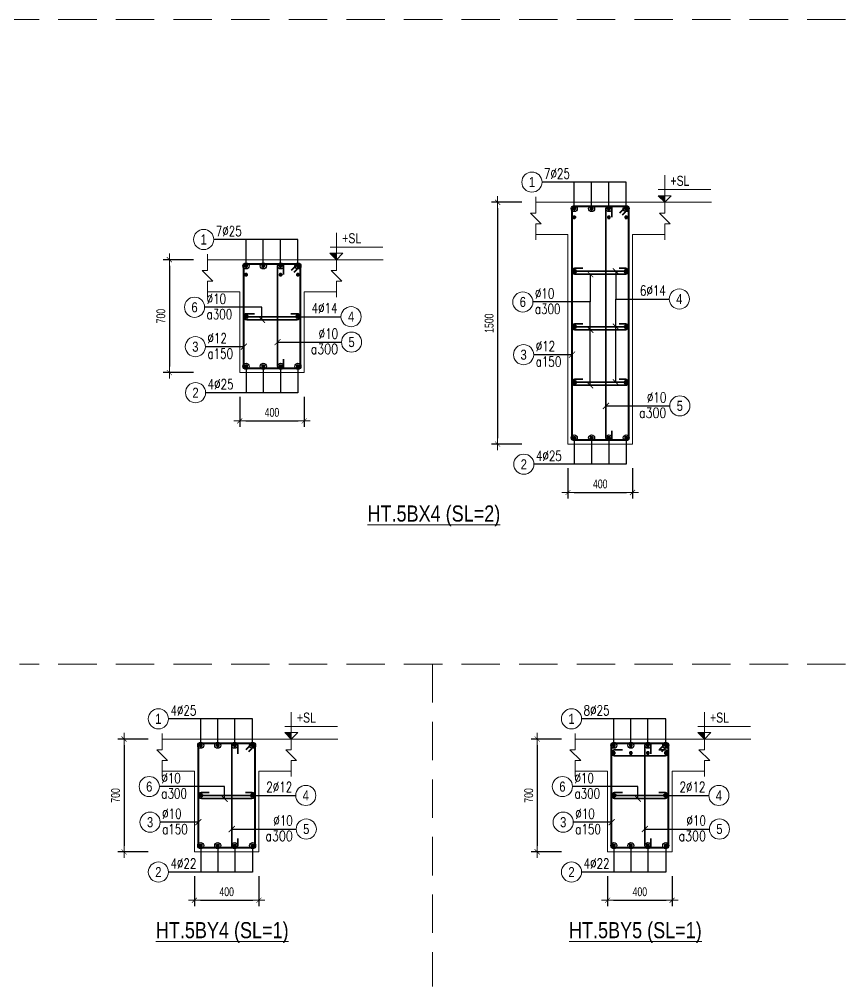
# Model space of a CAD drawing. Header units: millimetres. Extents: x 225489 to 327520, y -235866 to -221866.
# Drawn here: x 238297 to 243420, y -235866 to -229866 of the extents above; entities that cross this region are included whole.
import ezdxf
from ezdxf.enums import TextEntityAlignment as Align

# ---------------------------------------------------------------- set-up
doc = ezdxf.new("R2010")
doc.units = ezdxf.units.MM
doc.header["$PDMODE"] = 3
doc.linetypes.add('HIDDEN2', pattern=[4.762499999999999, 3.175, -1.5875])
doc.layers.get('0').update_dxf_attribs({"lineweight": 20})
doc.layers.get('Defpoints').update_dxf_attribs({"color": 151, "lineweight": 9})
for name, color, linetype, lineweight in [('NDC_S_ANNO', 7, 'Continuous', 20), ('NDC_S_CONTINUOUS', 3, 'Continuous', 20), ('NDC_S_DIM', 1, 'Continuous', 15), ('NDC_S_HIDDEN', 8, 'HIDDEN2', 13), ('NDC_S_REBAR', 4, 'Continuous', 35), ('NDC_S_STIRRUP', 4, 'Continuous', 40), ('NDC_S_TEXT SYMBOL', 7, 'Continuous', 20), ('NDC_S_THIN LINE', 8, 'Continuous', 9), ('NDC_S_VN TEXT', 7, 'Continuous', 20)]:
    doc.layers.add(name, color=color, linetype=linetype, lineweight=lineweight)
doc.styles.add('ARIAL', font='arial.ttf', dxfattribs={"width": 0.8})
doc.styles.add('NDC_ANNO', font='', dxfattribs={"width": 0.8})
doc.styles.add('NDC_DIM', font='', dxfattribs={"width": 0.75})
doc.styles.add('NDC_EN TXT', font='romans.shx', dxfattribs={"width": 0.8})
doc.styles.get('NDC_ANNO').set_extended_font_data('Dotum')
doc.styles.get('NDC_DIM').set_extended_font_data('Dotum')
doc.dimstyles.new('NDC_dim_25', dxfattribs={"dimscale": 25, "dimtxt": 2.2, "dimasz": 1.5, "dimexe": 1.5, "dimexo": 2.5, "dimgap": 1, "dimtad": 1, "dimdec": 0, "dimzin": 0, "dimdsep": 46, "dimtxsty": 'NDC_DIM', "dimblk": 'DIMMARK', "dimcen": 0.09, "dimdle": 1.2, "dimclrd": 1, "dimclre": 1, "dimclrt": 3, "dimadec": 0, "dimazin": 0, "dimtfac": 1, "dimtdec": 0, "dimtix": 1, "dimtofl": 0, "dimtmove": 0, "dimatfit": 3, "dimfxl": 6, "dimfxlon": 1, "dimtolj": 1, "dimtzin": 0, "dimarcsym": 0})

# ---------------------------------------------------------------- blocks, each defined once
blk = doc.blocks.new('kata_block_TD')
at = {"color": 6, "linetype": 'ByBlock', "lineweight": -2, "style": 'ARIAL', "width": 0.8}
blk.add_attdef('SECTDET2', text='', height=5, dxfattribs=at).set_placement((0, 7.970649532882817), align=Align.CENTER)
at = {"color": 0, "linetype": 'ByBlock', "lineweight": -2, "style": 'ARIAL', "width": 0.8}
blk.add_attdef('SECTDET1', text='', height=5, dxfattribs=at).set_placement((0, 1.470649532882817), align=Align.CENTER)
at = {"color": 3, "lineweight": 25, "style": 'ARIAL', "width": 0.8}
blk.add_attdef('SSCALE', text='', height=2.5, dxfattribs=at).set_placement((0, -3.998868953555331), align=Align.CENTER)
blk = doc.blocks.new('kata_block_CT')
at = {"layer": 'NDC_S_ANNO'}
blk.add_hatch(color=3, dxfattribs=at).paths.add_polyline_path([(0, 1.596954857557648), (-1.612010908633238, 1.596954857557648), (0, 0)])
at = {"layer": 'NDC_S_ANNO', "ltscale": 50}
h = blk.add_hatch(dxfattribs=at)
h.set_pattern_fill('ANSI31', color=256, scale=1.406250541793835, style=0)
h.set_pattern_definition([(45.00000000000001, (0, 5.456968210637569e-12), (-3.157122508925224, 3.157122508925225), [])])
h.paths.add_polyline_path([(0, 1.596954857557648), (0, 0), (1.612010908924276, 1.596954857557648)])
for p, q in [((-1.592704896858777, 3.140833880479477), (11.46947077315417, 3.140833880479477)), ((11.56125648126181, 5.456968210637569e-12), (-1.63869572513795, 5.456968210637569e-12))]:
    blk.add_line(p, q, dxfattribs=at)
for points in [[(0, 6.69495074864426), (0, 0)], [(0, 0), (-1.612010908924276, 1.596954857557648), (0, 1.596954857557648)], [(0, 0), (1.612010908924276, 1.596954857557648), (0, 1.596954857557648)]]:
    blk.add_lwpolyline(points, dxfattribs=at)
at = {"layer": 'NDC_S_ANNO', "color": 8, "ltscale": 50}
blk.add_lwpolyline([(0, 0), (-1.612010908633238, 1.596954857557648), (0, 1.596954857557648)], dxfattribs=at)
at = {"layer": 'NDC_S_TEXT SYMBOL', "color": 3, "style": 'NDC_ANNO', "width": 0.8}
blk.add_attdef('CT', (1.409564409346785, 4.068271311703938), '', height=2.5, dxfattribs=at)
blk = doc.blocks.new('DIMMARK')
at = {"layer": 'NDC_S_DIM', "color": 1}
blk.add_line((-1.5, 0), (1, 0), dxfattribs=at)
at = {"layer": 'NDC_S_DIM', "color": 2, "const_width": 0.1}
blk.add_lwpolyline([(-0.4242640687119285, -0.4242640687119285), (0.4242640687119285, 0.4242640687119285)], dxfattribs=at)
blk = doc.blocks.new('*D68')
at = {"layer": 'Defpoints', "color": 0, "transparency": 16777216}
for p in [(241698.404641093, -232500.5358199736), (242098.404641093, -232500.5358199736), (242098.404641093, -232800.5358199736)]:
    blk.add_point(p, dxfattribs=at)
at = {"layer": 'NDC_S_DIM', "color": 1, "lineweight": -2, "transparency": 16777216}
for p, q in [((241698.404641093, -232650.5358199736), (241698.404641093, -232838.0358199736)), ((242098.404641093, -232650.5358199736), (242098.404641093, -232838.0358199736)), ((241735.904641093, -232800.5358199736), (242060.904641093, -232800.5358199736))]:
    blk.add_line(p, q, dxfattribs=at)
at = {"layer": 'NDC_S_DIM', "color": 1, "lineweight": -2, "transparency": 16777216, "xscale": 37.5, "yscale": 37.5, "zscale": 37.5, "rotation": 180}
blk.add_blockref('DIMMARK', (241698.404641093, -232800.5358199736), dxfattribs=at)
at = {"layer": 'NDC_S_DIM', "color": 1, "lineweight": -2, "transparency": 16777216, "xscale": 37.5, "yscale": 37.5, "zscale": 37.5}
blk.add_blockref('DIMMARK', (242098.404641093, -232800.5358199736), dxfattribs=at)
at = {"layer": 'NDC_S_DIM', "color": 3, "transparency": 16777216, "insert": (241898.404641093, -232748.0358199736), "char_height": 55.00000000000001, "attachment_point": 5, "style": 'NDC_DIM'}
blk.add_mtext('\\A1;400', dxfattribs=at)
blk = doc.blocks.new('*D69')
at = {"layer": 'Defpoints', "color": 0, "transparency": 16777216}
for p in [(241768.0777656373, -231000.5358199736), (241262.0777656373, -232500.5358199736), (241768.0777656373, -232500.5358199736)]:
    blk.add_point(p, dxfattribs=at)
at = {"layer": 'NDC_S_DIM', "color": 1, "lineweight": -2, "transparency": 16777216}
for p, q in [((241412.0777656373, -231000.5358199736), (241224.5777656373, -231000.5358199736)), ((241262.0777656373, -231038.0358199736), (241262.0777656373, -232463.0358199736)), ((241412.0777656373, -232500.5358199736), (241224.5777656373, -232500.5358199736))]:
    blk.add_line(p, q, dxfattribs=at)
at = {"layer": 'NDC_S_DIM', "color": 1, "lineweight": -2, "transparency": 16777216, "xscale": 37.5, "yscale": 37.5, "zscale": 37.5}
for p, rotation in [((241262.0777656373, -231000.5358199736), 90), ((241262.0777656373, -232500.5358199736), 270)]:
    blk.add_blockref('DIMMARK', p, dxfattribs=dict(at, rotation=rotation))
at = {"layer": 'NDC_S_DIM', "color": 3, "transparency": 16777216, "insert": (241209.5777656374, -231750.5358199735), "char_height": 55.00000000000001, "attachment_point": 5, "rotation": 90, "style": 'NDC_DIM'}
blk.add_mtext('\\A1;1500', dxfattribs=at)
blk = doc.blocks.new('kata_block_THEP')
at = {"layer": 'NDC_S_REBAR', "color": 0}
for p, q in [((-0.5, 0), (0.5, 0)), ((-0.3535533905960619, 0.353553390592424), (0.3535533905960619, -0.353553390592424)), ((0.3535533905960619, 0.353553390592424), (-0.3535533905960619, -0.353553390592424)), ((0, 0.5), (0, -0.5))]:
    blk.add_line(p, q, dxfattribs=at)
at = {"layer": 'NDC_S_REBAR', "color": 0, "const_width": 0.08333333333333334}
blk.add_lwpolyline([(-0.5, -1.818989403545856e-12, 1), (0.5000000000145519, -1.818989403545856e-12, 1), (-0.5, -1.818989403545856e-12, 1)], format="xyb", dxfattribs=at)
blk = doc.blocks.new('*U11')
blk.add_circle((-2.5, 0), 2.5)
at = {"layer": 'NDC_S_VN TEXT', "color": 3, "style": 'NDC_EN TXT', "width": 0.75}
blk.add_attdef('DK1', (0.5, 0.8455043070534884), '', height=2.5, dxfattribs=at)
at = {"layer": 'NDC_S_VN TEXT', "color": 7, "style": 'ARIAL', "width": 0.8}
blk.add_attdef('SH2', text='', height=2.5, dxfattribs=at).set_placement((-2.5, 0), align=Align.MIDDLE)
blk = doc.blocks.new('*U12')
blk.add_circle((-2.5, 0), 2.5)
at = {"layer": 'NDC_S_VN TEXT', "color": 3, "style": 'NDC_EN TXT', "width": 0.75}
for tag, p in [('DK1', (0.5, 0.8455043070534884)), ('KC1', (0.5, -2.972544307831413))]:
    blk.add_attdef(tag, p, '', height=2.5, dxfattribs=at)
at = {"layer": 'NDC_S_VN TEXT', "color": 7, "style": 'ARIAL', "width": 0.8}
blk.add_attdef('SH2', text='', height=2.5, dxfattribs=at).set_placement((-2.5, 0), align=Align.MIDDLE)
blk = doc.blocks.new('*U15')
blk.add_circle((2.5, 0), 2.5)
at = {"layer": 'NDC_S_VN TEXT', "color": 3, "style": 'NDC_EN TXT'}
for tag, width, p in [('DK2', 0.75, (-0.85, 0.8455043070534884)), ('KC2', 0.8, (-0.85, -2.972544307831413))]:
    blk.add_attdef(tag, text='', height=2.5, dxfattribs=dict(at, width=width)).set_placement(p, align=Align.RIGHT)
at = {"layer": 'NDC_S_VN TEXT', "color": 7, "style": 'ARIAL', "width": 0.8}
blk.add_attdef('SH3', text='', height=2.5, dxfattribs=at).set_placement((2.5, 0), align=Align.MIDDLE)
blk = doc.blocks.new('*U10')
blk.add_circle((2.5, 0), 2.5)
at = {"layer": 'NDC_S_VN TEXT', "color": 3, "style": 'NDC_EN TXT', "width": 0.75}
blk.add_attdef('DK2', text='', height=2.5, dxfattribs=at).set_placement((-0.85, 0.8455043070534884), align=Align.RIGHT)
at = {"layer": 'NDC_S_VN TEXT', "color": 7, "style": 'ARIAL', "width": 0.8}
blk.add_attdef('SH3', text='', height=2.5, dxfattribs=at).set_placement((2.5, 0), align=Align.MIDDLE)
blk = doc.blocks.new('*D66')
at = {"layer": 'Defpoints', "color": 0, "transparency": 16777216}
for p in [(239663.1964891104, -232056.6139488864), (240063.1964891104, -232056.6139488864), (240063.1964891104, -232356.6139488864)]:
    blk.add_point(p, dxfattribs=at)
at = {"layer": 'NDC_S_DIM', "color": 1, "lineweight": -2, "transparency": 16777216}
for p, q in [((239663.1964891104, -232206.6139488864), (239663.1964891104, -232394.1139488864)), ((240063.1964891104, -232206.6139488864), (240063.1964891104, -232394.1139488864)), ((239700.6964891104, -232356.6139488864), (240025.6964891104, -232356.6139488864))]:
    blk.add_line(p, q, dxfattribs=at)
at = {"layer": 'NDC_S_DIM', "color": 1, "lineweight": -2, "transparency": 16777216, "xscale": 37.5, "yscale": 37.5, "zscale": 37.5, "rotation": 180}
blk.add_blockref('DIMMARK', (239663.1964891104, -232356.6139488864), dxfattribs=at)
at = {"layer": 'NDC_S_DIM', "color": 1, "lineweight": -2, "transparency": 16777216, "xscale": 37.5, "yscale": 37.5, "zscale": 37.5}
blk.add_blockref('DIMMARK', (240063.1964891104, -232356.6139488864), dxfattribs=at)
at = {"layer": 'NDC_S_DIM', "color": 3, "transparency": 16777216, "insert": (239863.1964891104, -232304.1139488864), "char_height": 55.00000000000001, "attachment_point": 5, "style": 'NDC_DIM'}
blk.add_mtext('\\A1;400', dxfattribs=at)
blk = doc.blocks.new('*D67')
at = {"layer": 'Defpoints', "color": 0, "transparency": 16777216}
for p in [(239732.8696136547, -231356.6139488864), (239226.8696136548, -232056.6139488864), (239732.8696136547, -232056.6139488864)]:
    blk.add_point(p, dxfattribs=at)
at = {"layer": 'NDC_S_DIM', "color": 1, "lineweight": -2, "transparency": 16777216}
for p, q in [((239376.8696136548, -231356.6139488864), (239189.3696136548, -231356.6139488864)), ((239226.8696136548, -231394.1139488864), (239226.8696136548, -232019.1139488864)), ((239376.8696136548, -232056.6139488864), (239189.3696136548, -232056.6139488864))]:
    blk.add_line(p, q, dxfattribs=at)
at = {"layer": 'NDC_S_DIM', "color": 1, "lineweight": -2, "transparency": 16777216, "xscale": 37.5, "yscale": 37.5, "zscale": 37.5}
for p, rotation in [((239226.8696136548, -231356.6139488864), 90), ((239226.8696136548, -232056.6139488864), 270)]:
    blk.add_blockref('DIMMARK', p, dxfattribs=dict(at, rotation=rotation))
at = {"layer": 'NDC_S_DIM', "color": 3, "transparency": 16777216, "insert": (239174.3696136548, -231706.6139488864), "char_height": 55.00000000000001, "attachment_point": 5, "rotation": 90, "style": 'NDC_DIM'}
blk.add_mtext('\\A1;700', dxfattribs=at)
blk = doc.blocks.new('*D86')
at = {"layer": 'Defpoints', "color": 0, "transparency": 16777216}
for p in [(239451.9897063814, -234329.8664509631), (238945.9897063814, -235029.8664509631), (239451.9897063814, -235029.8664509631)]:
    blk.add_point(p, dxfattribs=at)
at = {"layer": 'NDC_S_DIM', "color": 1, "lineweight": -2, "transparency": 16777216}
for p, q in [((239095.9897063814, -234329.8664509631), (238908.4897063814, -234329.8664509631)), ((238945.9897063814, -234367.3664509631), (238945.9897063814, -234992.3664509631)), ((239095.9897063814, -235029.8664509631), (238908.4897063814, -235029.8664509631))]:
    blk.add_line(p, q, dxfattribs=at)
at = {"layer": 'NDC_S_DIM', "color": 1, "lineweight": -2, "transparency": 16777216, "xscale": 37.5, "yscale": 37.5, "zscale": 37.5}
for p, rotation in [((238945.9897063814, -234329.8664509631), 90), ((238945.9897063814, -235029.8664509631), 270)]:
    blk.add_blockref('DIMMARK', p, dxfattribs=dict(at, rotation=rotation))
at = {"layer": 'NDC_S_DIM', "color": 3, "transparency": 16777216, "insert": (238893.4897063815, -234679.8664509631), "char_height": 55.00000000000001, "attachment_point": 5, "rotation": 90, "style": 'NDC_DIM'}
blk.add_mtext('\\A1;700', dxfattribs=at)
blk = doc.blocks.new('*D87')
at = {"layer": 'Defpoints', "color": 0, "transparency": 16777216}
for p in [(239382.3165818371, -235029.8664509631), (239782.3165818371, -235029.8664509631), (239782.3165818371, -235329.8664509631)]:
    blk.add_point(p, dxfattribs=at)
at = {"layer": 'NDC_S_DIM', "color": 1, "lineweight": -2, "transparency": 16777216}
for p, q in [((239382.3165818371, -235179.8664509631), (239382.3165818371, -235367.3664509631)), ((239782.3165818371, -235179.8664509631), (239782.3165818371, -235367.3664509631)), ((239419.8165818371, -235329.8664509631), (239744.8165818371, -235329.8664509631))]:
    blk.add_line(p, q, dxfattribs=at)
at = {"layer": 'NDC_S_DIM', "color": 1, "lineweight": -2, "transparency": 16777216, "xscale": 37.5, "yscale": 37.5, "zscale": 37.5, "rotation": 180}
blk.add_blockref('DIMMARK', (239382.3165818371, -235329.8664509631), dxfattribs=at)
at = {"layer": 'NDC_S_DIM', "color": 1, "lineweight": -2, "transparency": 16777216, "xscale": 37.5, "yscale": 37.5, "zscale": 37.5}
blk.add_blockref('DIMMARK', (239782.3165818371, -235329.8664509631), dxfattribs=at)
at = {"layer": 'NDC_S_DIM', "color": 3, "transparency": 16777216, "insert": (239582.3165818371, -235277.3664509631), "char_height": 55.00000000000001, "attachment_point": 5, "style": 'NDC_DIM'}
blk.add_mtext('\\A1;400', dxfattribs=at)
blk = doc.blocks.new('*D88')
at = {"layer": 'Defpoints', "color": 0, "transparency": 16777216}
for p in [(242013.5006437499, -234329.8664509632), (241507.5006437499, -235029.8664509632), (242013.5006437499, -235029.8664509632)]:
    blk.add_point(p, dxfattribs=at)
at = {"layer": 'NDC_S_DIM', "color": 1, "lineweight": -2, "transparency": 16777216}
for p, q in [((241657.5006437499, -234329.8664509632), (241470.0006437499, -234329.8664509632)), ((241507.5006437499, -234367.3664509632), (241507.5006437499, -234992.3664509632)), ((241657.5006437499, -235029.8664509632), (241470.0006437499, -235029.8664509632))]:
    blk.add_line(p, q, dxfattribs=at)
at = {"layer": 'NDC_S_DIM', "color": 1, "lineweight": -2, "transparency": 16777216, "xscale": 37.5, "yscale": 37.5, "zscale": 37.5}
for p, rotation in [((241507.5006437499, -234329.8664509632), 90), ((241507.5006437499, -235029.8664509632), 270)]:
    blk.add_blockref('DIMMARK', p, dxfattribs=dict(at, rotation=rotation))
at = {"layer": 'NDC_S_DIM', "color": 3, "transparency": 16777216, "insert": (241455.00064375, -234679.8664509631), "char_height": 55.00000000000001, "attachment_point": 5, "rotation": 90, "style": 'NDC_DIM'}
blk.add_mtext('\\A1;700', dxfattribs=at)
blk = doc.blocks.new('*D89')
at = {"layer": 'Defpoints', "color": 0, "transparency": 16777216}
for p in [(241943.8275192056, -235029.8664509632), (242343.8275192056, -235029.8664509632), (242343.8275192056, -235329.8664509632)]:
    blk.add_point(p, dxfattribs=at)
at = {"layer": 'NDC_S_DIM', "color": 1, "lineweight": -2, "transparency": 16777216}
for p, q in [((241943.8275192056, -235179.8664509632), (241943.8275192056, -235367.3664509632)), ((242343.8275192056, -235179.8664509632), (242343.8275192056, -235367.3664509632)), ((241981.3275192056, -235329.8664509632), (242306.3275192056, -235329.8664509632))]:
    blk.add_line(p, q, dxfattribs=at)
at = {"layer": 'NDC_S_DIM', "color": 1, "lineweight": -2, "transparency": 16777216, "xscale": 37.5, "yscale": 37.5, "zscale": 37.5, "rotation": 180}
blk.add_blockref('DIMMARK', (241943.8275192056, -235329.8664509632), dxfattribs=at)
at = {"layer": 'NDC_S_DIM', "color": 1, "lineweight": -2, "transparency": 16777216, "xscale": 37.5, "yscale": 37.5, "zscale": 37.5}
blk.add_blockref('DIMMARK', (242343.8275192056, -235329.8664509632), dxfattribs=at)
at = {"layer": 'NDC_S_DIM', "color": 3, "transparency": 16777216, "insert": (242143.8275192056, -235277.3664509632), "char_height": 55.00000000000001, "attachment_point": 5, "style": 'NDC_DIM'}
blk.add_mtext('\\A1;400', dxfattribs=at)

msp = doc.modelspace()

# ---------------------------------------------------------------- linework, layer by layer
at = {"layer": 'NDC_S_CONTINUOUS'}
for points in [[(241498.404641093, -231000.5358199736), (241698.404641093, -231000.5358199736), (241698.404641093, -231000.5358199736), (242098.404641093, -231000.5358199736), (242098.404641093, -231000.5358199736), (242298.404641093, -231000.5358199736)], [(241498.404641093, -231200.5358199736), (241698.404641093, -231200.5358199736), (241698.404641093, -232500.5358199736), (242098.404641093, -232500.5358199736), (242098.404641093, -231200.5358199736), (242298.404641093, -231200.5358199736)], [(239463.1964891104, -231356.6139488864), (239663.1964891104, -231356.6139488864), (239663.1964891104, -231356.6139488864), (240063.1964891104, -231356.6139488864), (240063.1964891104, -231356.6139488864), (240263.1964891104, -231356.6139488864)], [(239463.1964891104, -231556.6139488864), (239663.1964891104, -231556.6139488864), (239663.1964891104, -232056.6139488864), (240063.1964891104, -232056.6139488864), (240063.1964891104, -231556.6139488864), (240263.1964891104, -231556.6139488864)], [(239182.3165818371, -234329.8664509631), (239382.3165818371, -234329.8664509631), (239382.3165818371, -234329.8664509631), (239782.3165818371, -234329.8664509631), (239782.3165818371, -234329.8664509631), (239982.3165818371, -234329.8664509631)], [(241743.8275192056, -234329.8664509632), (241943.8275192056, -234329.8664509632), (241943.8275192056, -234329.8664509632), (242343.8275192056, -234329.8664509632), (242343.8275192056, -234329.8664509632), (242543.8275192056, -234329.8664509632)], [(239182.3165818371, -234529.8664509631), (239382.3165818371, -234529.8664509631), (239382.3165818371, -235029.8664509631), (239782.3165818371, -235029.8664509631), (239782.3165818371, -234529.8664509631), (239982.3165818371, -234529.8664509631)], [(241743.8275192056, -234529.8664509632), (241943.8275192056, -234529.8664509632), (241943.8275192056, -235029.8664509632), (242343.8275192056, -235029.8664509632), (242343.8275192056, -234529.8664509632), (242543.8275192056, -234529.8664509632)]]:
    msp.add_lwpolyline(points, dxfattribs=at)
at = {"layer": 'NDC_S_HIDDEN', "ltscale": 75}
for p, q in [((243419.9620122832, -229865.8761660692), (230612.4073254404, -229865.8761660692)), ((243419.9620122832, -233865.8761660646), (238296.9401375461, -233865.8761660646)), ((240858.4510749145, -233865.8761660647), (240858.4510749145, -235865.8761660624))]:
    msp.add_line(p, q, dxfattribs=at)
at = {"layer": 'NDC_S_REBAR'}
for points in [[(241970.1036375664, -231092.8805099069), (241970.1036375664, -231043.967340097, 0.9999999999999999), (241933.2396375664, -231043.967340097), (241933.2396375664, -232457.1038199735, 0.9999999999999999), (241970.1036375664, -232457.1038199735), (241970.1036375664, -232417.8469289647, -0.414213562)], [(239934.8954855838, -231448.9586388197), (239934.8954855838, -231400.0454690099, 0.9999999999999999), (239898.0314855838, -231400.0454690099), (239898.0314855838, -232013.1819488864, 0.9999999999999999), (239934.8954855838, -232013.1819488864), (239934.8954855838, -231973.9250578776, -0.414213562)], [(241790.7498109029, -231409.9038199734), (241741.836641093, -231409.9038199734, 0.9999999999999999), (241741.836641093, -231446.7678199735), (242054.972641093, -231446.7678199735, 0.9999999999999999), (242054.972641093, -231409.9038199734), (242015.7157500841, -231409.9038199734, -0.414213562)], [(239755.5416589203, -231691.8486155529), (239706.6284891104, -231691.8486155529, 0.9999999999999999), (239706.6284891104, -231728.712615553), (240019.7644891104, -231728.712615553, 0.9999999999999999), (240019.7644891104, -231691.8486155529), (239980.5075981016, -231691.8486155529, -0.414213562)], [(241790.7498109029, -231754.3038199733), (241741.836641093, -231754.3038199733, 0.9999999999999999), (241741.836641093, -231791.1678199734), (242054.972641093, -231791.1678199734, 0.9999999999999999), (242054.972641093, -231754.3038199733), (242015.7157500841, -231754.3038199733, -0.414213562)], [(241790.7498109029, -232098.7038199733), (241741.836641093, -232098.7038199733, 0.9999999999999999), (241741.836641093, -232135.5678199733), (242054.972641093, -232135.5678199733, 0.9999999999999999), (242054.972641093, -232098.7038199733), (242015.7157500841, -232098.7038199733, -0.414213562)], [(239650.7485818371, -234422.2111408964), (239650.7485818371, -234373.2979710866, 0.9999999999999999), (239613.8845818371, -234373.2979710866), (239613.8845818371, -234986.434450963, 0.9999999999999999), (239650.7485818371, -234986.434450963), (239650.7485818371, -234947.1775599542, -0.414213562)], [(242212.2595192056, -234422.2111408965), (242212.2595192056, -234373.2979710866, 0.9999999999999999), (242175.3955192055, -234373.2979710866), (242175.3955192055, -234986.4344509631, 0.9999999999999999), (242212.2595192056, -234986.4344509631), (242212.2595192056, -234947.1775599543, -0.414213562)], [(242036.1726890156, -234397.6501835478), (241987.2595192058, -234397.6501835478, 0.9999999999999999), (241987.2595192058, -234434.5141835478), (242300.3955192057, -234434.5141835478, 0.9999999999999999), (242300.3955192057, -234397.6501835478), (242261.1386281969, -234397.6501835478, -0.414213562)], [(239474.661751647, -234661.4344509631), (239425.7485818371, -234661.4344509631, 0.9999999999999999), (239425.7485818371, -234698.2984509632), (239738.8845818371, -234698.2984509632, 0.9999999999999999), (239738.8845818371, -234661.4344509631), (239699.6276908283, -234661.4344509631, -0.414213562)], [(242036.1726890155, -234661.4344509632), (241987.2595192056, -234661.4344509632, 0.9999999999999999), (241987.2595192056, -234698.2984509632), (242300.3955192055, -234698.2984509632, 0.9999999999999999), (242300.3955192055, -234661.4344509632), (242261.1386281967, -234661.4344509632, -0.414213562)]]:
    msp.add_lwpolyline(points, format="xyb", dxfattribs=at)
at = {"layer": 'NDC_S_STIRRUP'}
for points in [[(242019.404641093, -231065.5358199736), (242059.404641093, -231025.5358199736, -0.414213562), (242073.404641093, -231039.5358199736), (242073.404641093, -232461.5358199736, -0.414213562), (242059.404641093, -232475.5358199736), (241737.404641093, -232475.5358199736, -0.414213562), (241723.404641093, -232461.5358199736), (241723.404641093, -231039.5358199736, -0.414213562), (241737.404641093, -231025.5358199736), (242059.404641093, -231025.5358199736, -0.414213562), (242073.404641093, -231039.5358199736), (242033.404641093, -231079.5358199736)], [(239984.1964891104, -231421.6139488864), (240024.1964891104, -231381.6139488864, -0.414213562), (240038.1964891104, -231395.6139488864), (240038.1964891104, -232017.6139488864, -0.414213562), (240024.1964891104, -232031.6139488864), (239702.1964891104, -232031.6139488864, -0.414213562), (239688.1964891104, -232017.6139488864), (239688.1964891104, -231395.6139488864, -0.414213562), (239702.1964891104, -231381.6139488864), (240024.1964891104, -231381.6139488864, -0.414213562), (240038.1964891104, -231395.6139488864), (239998.1964891104, -231435.6139488864)], [(239703.3165818371, -234394.8664509631), (239743.3165818371, -234354.8664509631, -0.414213562), (239757.3165818371, -234368.8664509631), (239757.3165818371, -234990.8664509631, -0.414213562), (239743.3165818371, -235004.8664509631), (239421.3165818371, -235004.8664509631, -0.414213562), (239407.3165818371, -234990.8664509631), (239407.3165818371, -234368.8664509631, -0.414213562), (239421.3165818371, -234354.8664509631), (239743.3165818371, -234354.8664509631, -0.414213562), (239757.3165818371, -234368.8664509631), (239717.3165818371, -234408.8664509631)], [(242264.8275192056, -234394.8664509632), (242304.8275192056, -234354.8664509632, -0.414213562), (242318.8275192056, -234368.8664509632), (242318.8275192056, -234990.8664509632, -0.414213562), (242304.8275192056, -235004.8664509632), (241982.8275192056, -235004.8664509632, -0.414213562), (241968.8275192056, -234990.8664509632), (241968.8275192056, -234368.8664509632, -0.414213562), (241982.8275192056, -234354.8664509632), (242304.8275192056, -234354.8664509632, -0.414213562), (242318.8275192056, -234368.8664509632), (242278.8275192056, -234408.8664509632)]]:
    msp.add_lwpolyline(points, format="xyb", dxfattribs=at)
at = {"layer": 'NDC_S_THIN LINE'}
for points in [[(241498.404641093, -231233.8691533069), (241498.404641093, -231133.8691533069), (241531.7379744264, -231133.8691533069), (241465.0713077597, -231067.2024866402), (241498.404641093, -231067.2024866402), (241498.404641093, -230967.2024866402)], [(242298.404641093, -231233.8691533069), (242298.404641093, -231133.8691533069), (242331.7379744264, -231133.8691533069), (242265.0713077597, -231067.2024866402), (242298.404641093, -231067.2024866402), (242298.404641093, -230967.2024866402)], [(239463.1964891104, -231589.9472822198), (239463.1964891104, -231489.9472822198), (239496.5298224438, -231489.9472822198), (239429.8631557771, -231423.2806155531), (239463.1964891105, -231423.2806155531), (239463.1964891105, -231323.2806155531)], [(240263.1964891104, -231589.9472822198), (240263.1964891104, -231489.9472822198), (240296.5298224438, -231489.9472822198), (240229.8631557772, -231423.2806155531), (240263.1964891105, -231423.2806155531), (240263.1964891105, -231323.2806155531)], [(239182.3165818371, -234563.1997842964), (239182.3165818371, -234463.1997842964), (239215.6499151705, -234463.1997842964), (239148.9832485038, -234396.5331176298), (239182.3165818371, -234396.5331176298), (239182.3165818371, -234296.5331176298)], [(239982.3165818371, -234563.1997842964), (239982.3165818371, -234463.1997842964), (240015.6499151705, -234463.1997842964), (239948.9832485038, -234396.5331176298), (239982.3165818371, -234396.5331176298), (239982.3165818371, -234296.5331176298)], [(241743.8275192056, -234563.1997842965), (241743.8275192056, -234463.1997842965), (241777.1608525389, -234463.1997842965), (241710.4941858723, -234396.5331176298), (241743.8275192056, -234396.5331176298), (241743.8275192056, -234296.5331176298)], [(242543.8275192056, -234563.1997842965), (242543.8275192056, -234463.1997842965), (242577.1608525389, -234463.1997842965), (242510.4941858723, -234396.5331176298), (242543.8275192056, -234396.5331176298), (242543.8275192056, -234296.5331176298)]]:
    msp.add_lwpolyline(points, dxfattribs=at)

# ---------------------------------------------------------------- block references
at = {"layer": 'NDC_S_REBAR', "xscale": 22, "yscale": 22, "zscale": 22}
for p in [(241737.404641093, -231039.5358199736), (241844.7379744264, -231039.5358199736), (241952.0713077598, -231039.5358199736), (242059.404641093, -231039.5358199736), (241737.404641093, -231093.5670389212), (241952.0713077598, -231093.5670389213), (242059.404641093, -231093.5670389212), (239702.1964891104, -231395.6139488864), (239809.5298224438, -231395.6139488864), (239916.8631557771, -231395.6139488864), (240024.1964891104, -231395.6139488864), (241737.404641093, -231428.3358199734), (242059.404641093, -231428.3358199734), (239702.1964891104, -231449.6451678341), (239916.8631557772, -231449.6451678341), (240024.1964891104, -231449.6451678341), (239702.1964891104, -231710.2806155529), (240024.1964891104, -231710.2806155529), (241737.404641093, -231772.7358199733), (242059.404641093, -231772.7358199733), (239702.1964891104, -232017.6139488864), (239809.5298224438, -232017.6139488864), (239916.8631557771, -232017.6139488864), (240024.1964891104, -232017.6139488864), (241737.404641093, -232117.1358199733), (242059.404641093, -232117.1358199733), (241737.404641093, -232461.5358199736), (241844.7379744264, -232461.5358199736), (241952.0713077598, -232461.5358199736), (242059.404641093, -232461.5358199736), (239421.3165818371, -234368.8664509631), (239743.3165818371, -234368.8664509631), (241982.8275192056, -234368.8664509632), (242304.8275192056, -234368.8664509632), (241982.8275192056, -234416.0821835478), (242304.8275192056, -234416.0821835478), (239421.3165818371, -234679.8664509631), (239743.3165818371, -234679.8664509631), (241982.8275192056, -234679.8664509632), (242304.8275192056, -234679.8664509632), (239421.3165818371, -234990.8664509631), (239526.8165818371, -234990.8664509631), (239632.3165818371, -234990.8664509631), (239743.3165818371, -234990.8664509631), (241982.8275192056, -234990.8664509632), (242088.3275192056, -234990.8664509632), (242193.8275192056, -234990.8664509632), (242304.8275192056, -234990.8664509632)]:
    msp.add_blockref('kata_block_THEP', p, dxfattribs=at)
at = {"layer": 'NDC_S_REBAR', "xscale": -22, "yscale": 22, "zscale": 22, "rotation": 180}
for p in [(239526.8165818371, -234368.8664509631), (239632.3165818371, -234368.8664509631), (242088.3275192056, -234368.8664509632), (242193.8275192056, -234368.8664509632), (242088.3275192056, -234416.0821835478), (242193.8275192056, -234416.0821835478)]:
    msp.add_blockref('kata_block_THEP', p, dxfattribs=at)
at = {"layer": 'NDC_S_THIN LINE', "xscale": 25, "yscale": 25, "zscale": 25}
for name, p, values in [('*U11', (241537.404641093, -230875.5358199736), {'SH2': '1', 'DK1': '7%%c25'}), ('*U11', (239502.1964891104, -231231.6139488864), {'SH2': '1', 'DK1': '7%%c25'}), ('*U12', (241480.9046410931, -231618.9678199734), {'SH2': '6', 'DK1': '%%c10', 'KC1': 'a300'}), ('*U10', (242326.2948848906, -231600.5358199734), {'SH3': '4', 'DK2': '6%%c14'}), ('*U12', (239445.6964891104, -231651.8792822197), {'SH2': '6', 'DK1': '%%c10', 'KC1': 'a300'}), ('*U10', (240291.086732908, -231710.2806155529), {'SH3': '4', 'DK2': '4%%c14'}), ('*U12', (239450.6964891104, -231896.305650498), {'SH2': '3', 'DK1': '%%c12', 'KC1': 'a150'}), ('*U15', (240294.2526879747, -231867.7715209915), {'SH3': '5', 'DK2': '%%c10', 'KC2': 'a300'}), ('*U12', (241485.904641093, -231945.8437899371), {'SH2': '3', 'DK1': '%%c12', 'KC1': 'a150'}), ('*U11', (239451.8875207336, -232181.6139488864), {'SH2': '2', 'DK1': '4%%c25'}), ('*U15', (242329.4608399572, -232263.5398641526), {'SH3': '5', 'DK2': '%%c10', 'KC2': 'a300'}), ('*U11', (241487.0956727162, -232625.5358199736), {'SH2': '2', 'DK1': '4%%c25'}), ('*U11', (239221.3165818371, -234204.8664509631), {'SH2': '1', 'DK1': '4%%c25'}), ('*U11', (241782.8275192056, -234204.8664509632), {'SH2': '1', 'DK1': '8%%c25'}), ('*U12', (239164.8165818371, -234624.8664509631), {'SH2': '6', 'DK1': '%%c10', 'KC1': 'a300'}), ('*U10', (240010.2068256347, -234679.8664509631), {'SH3': '4', 'DK2': '2%%c12'}), ('*U12', (241726.3275192056, -234624.8664509632), {'SH2': '6', 'DK1': '%%c10', 'KC1': 'a300'}), ('*U10', (242571.7177630031, -234679.8664509632), {'SH3': '4', 'DK2': '2%%c12'}), ('*U12', (239169.8165818371, -234845.6871215727), {'SH2': '3', 'DK1': '%%c10', 'KC1': 'a150'}), ('*U12', (241731.3275192056, -234845.6871215727), {'SH2': '3', 'DK1': '%%c10', 'KC1': 'a150'}), ('*U15', (240013.3727807013, -234888.3335791424), {'SH3': '5', 'DK2': '%%c10', 'KC2': 'a300'}), ('*U15', (242574.8837180698, -234888.3335791425), {'SH3': '5', 'DK2': '%%c10', 'KC2': 'a300'}), ('*U11', (239221.3165818371, -235154.8664509631), {'SH2': '2', 'DK1': '4%%c22'}), ('*U11', (241782.8275192056, -235154.8664509632), {'SH2': '2', 'DK1': '4%%c22'})]:
    msp.add_blockref(name, p, dxfattribs=at).add_auto_attribs(values)
at = {"layer": 'NDC_S_VN TEXT', "xscale": 25, "yscale": 25, "zscale": 25}
for p in [(242298.404641093, -231000.5358199736), (240263.1964891104, -231356.6139488864), (239982.3165818371, -234329.8664509631), (242543.8275192056, -234329.8664509632)]:
    msp.add_blockref('kata_block_CT', p, dxfattribs=at).add_auto_attribs({'CT': '+SL'})
at = {"layer": 'NDC_S_VN TEXT'}
ref = msp.add_blockref('kata_block_TD', (240867.129929835, -233010.5849191375), dxfattribs=dict(at, xscale=20, yscale=20, zscale=20))
ref.add_attrib('SECTDET1', '%%uHT.5BX4 (SL=2)', dxfattribs={"layer": '0', "color": 0, "linetype": 'ByBlock', "lineweight": -2, "height": 100, "style": 'ARIAL', "width": 0.8}).set_placement((240867.129929835, -232981.1719284798), align=Align.CENTER)
ref = msp.add_blockref('kata_block_TD', (239554.73172553, -235594.7720979001), dxfattribs=dict(at, xscale=20, yscale=20, zscale=20))
ref.add_attrib('SECTDET1', '%%uHT.5BY4 (SL=1)', dxfattribs={"layer": '0', "color": 0, "linetype": 'ByBlock', "lineweight": -2, "height": 100, "style": 'ARIAL', "width": 0.8}).set_placement((239554.73172553, -235565.3591072424), align=Align.CENTER)
ref = msp.add_blockref('kata_block_TD', (242116.2426628984, -235594.7720979002), dxfattribs=dict(at, xscale=20, yscale=20, zscale=20))
ref.add_attrib('SECTDET1', '%%uHT.5BY5 (SL=1)', dxfattribs={"layer": '0', "color": 0, "linetype": 'ByBlock', "lineweight": -2, "height": 100, "style": 'ARIAL', "width": 0.8}).set_placement((242116.2426628984, -235565.3591072425), align=Align.CENTER)

# ---------------------------------------------------------------- dimensions: what is measured, and where the dimension line sits
at = {"layer": 'NDC_S_DIM'}
for base, p1, p2, picture, middle in [((241262.0777656373, -232500.5358199736), (241768.0777656373, -231000.5358199736), (241768.0777656373, -232500.5358199736), '*D69', (241209.5777656374, -231750.5358199735)), ((239226.8696136548, -232056.6139488864), (239732.8696136547, -231356.6139488864), (239732.8696136547, -232056.6139488864), '*D67', (239174.3696136548, -231706.6139488864)), ((238945.9897063814, -235029.8664509631), (239451.9897063814, -234329.8664509631), (239451.9897063814, -235029.8664509631), '*D86', (238893.4897063815, -234679.8664509631)), ((241507.5006437499, -235029.8664509632), (242013.5006437499, -234329.8664509632), (242013.5006437499, -235029.8664509632), '*D88', (241455.00064375, -234679.8664509631))]:
    dim = msp.add_linear_dim(base=base, p1=p1, p2=p2, angle=270, dimstyle='NDC_dim_25', dxfattribs=at)
    dim.commit()
    dim.dimension.update_dxf_attribs({"geometry": picture, "text_midpoint": middle})
for base, p1, p2, picture, middle in [((240063.1964891104, -232356.6139488864), (239663.1964891104, -232056.6139488864), (240063.1964891104, -232056.6139488864), '*D66', (239863.1964891104, -232304.1139488864)), ((242098.404641093, -232800.5358199736), (241698.404641093, -232500.5358199736), (242098.404641093, -232500.5358199736), '*D68', (241898.404641093, -232748.0358199736)), ((239782.3165818371, -235329.8664509631), (239382.3165818371, -235029.8664509631), (239782.3165818371, -235029.8664509631), '*D87', (239582.3165818371, -235277.3664509631)), ((242343.8275192056, -235329.8664509632), (241943.8275192056, -235029.8664509632), (242343.8275192056, -235029.8664509632), '*D89', (242143.8275192056, -235277.3664509632))]:
    dim = msp.add_linear_dim(base=base, p1=p1, p2=p2, dimstyle='NDC_dim_25', dxfattribs=at)
    dim.commit()
    dim.dimension.update_dxf_attribs({"geometry": picture, "text_midpoint": middle})

# ---------------------------------------------------------------- leaders
at = {"layer": 'NDC_S_THIN LINE'}
for points, override in [([(241737.404641093, -231039.5358199736), (241737.404641093, -230875.5358199736), (241537.404641093, -230875.5358199736)], {"dimldrblk": 'DotBlank'}), ([(242059.404641093, -231039.5358199736), (242059.404641093, -230875.5358199736), (241537.404641093, -230875.5358199736)], {"dimldrblk": 'DotBlank'}), ([(241844.7379744265, -231039.5358199736), (241844.7379744265, -230875.5358199736), (241644.7379744266, -230875.5358199736)], {"dimldrblk": 'DotBlank'}), ([(241952.0713077598, -231039.5358199736), (241952.0713077598, -230875.5358199736), (241752.0713077598, -230875.5358199736)], {"dimldrblk": 'DotBlank'}), ([(239702.1964891104, -231395.6139488864), (239702.1964891104, -231231.6139488864), (239502.1964891104, -231231.6139488864)], {"dimldrblk": 'DotBlank'}), ([(240024.1964891104, -231395.6139488864), (240024.1964891104, -231231.6139488864), (239502.1964891104, -231231.6139488864)], {"dimldrblk": 'DotBlank'}), ([(239809.529822444, -231395.6139488865), (239809.529822444, -231231.6139488865), (239609.529822444, -231231.6139488865)], {"dimldrblk": 'DotBlank'}), ([(239916.8631557772, -231395.6139488865), (239916.8631557772, -231231.6139488865), (239716.8631557772, -231231.6139488865)], {"dimldrblk": 'DotBlank'}), ([(241737.404641093, -231428.3358199734), (242065.404641093, -231428.3358199734)], {"dimasz": 1, "dimldrblk": 'DotBlank'}), ([(242059.404641093, -231428.3358199734), (241737.404641093, -231428.3358199734)], {"dimasz": 1, "dimldrblk": 'DotBlank'}), ([(241995.2104896636, -231428.3358199734), (241995.2104896636, -231600.5358199734), (242326.2948848906, -231600.5358199734)], {"dimldrblk": 'ArchTick'}), ([(241836.3335239521, -231446.7678199735), (241836.3335239521, -231618.9678199734), (241480.9046410931, -231618.9678199734)], {"dimldrblk": 'ArchTick'}), ([(239801.1253719695, -231728.712615553), (239801.1253719695, -231651.8792822197), (239445.6964891104, -231651.8792822197)], {"dimldrblk": 'ArchTick'}), ([(241836.3335239521, -232135.5678199733), (241836.3335239521, -231618.9678199734), (241480.9046410931, -231618.9678199734)], {"dimldrblk": 'ArchTick'}), ([(241836.3335239521, -231791.1678199734), (241836.3335239521, -231618.9678199734), (241480.9046410931, -231618.9678199734)], {"dimldrblk": 'ArchTick'}), ([(241995.2104896636, -232117.1358199733), (241995.2104896636, -231600.5358199734), (242326.2948848906, -231600.5358199734)], {"dimldrblk": 'ArchTick'}), ([(241995.2104896636, -231772.7358199733), (241995.2104896636, -231600.5358199734), (242326.2948848906, -231600.5358199734)], {"dimldrblk": 'ArchTick'}), ([(239702.1964891104, -231710.2806155529), (240030.1964891104, -231710.2806155529)], {"dimasz": 1, "dimldrblk": 'DotBlank'}), ([(240024.1964891104, -231710.2806155529), (239702.1964891104, -231710.2806155529)], {"dimasz": 1, "dimldrblk": 'DotBlank'}), ([(240024.1964891104, -231710.280615553), (240291.0867329081, -231710.280615553)], {"dimldrblk": 'DotSmall'}), ([(241737.404641093, -231772.7358199733), (242065.404641093, -231772.7358199733)], {"dimasz": 1, "dimldrblk": 'DotBlank'}), ([(242059.404641093, -231772.7358199733), (241737.404641093, -231772.7358199733)], {"dimasz": 1, "dimldrblk": 'DotBlank'}), ([(239688.1964891104, -231896.305650498), (239450.6964891104, -231896.305650498)], {"dimldrblk": 'ArchTick'}), ([(239898.0314855838, -231867.7715209915), (240294.2526879747, -231867.7715209915)], {"dimldrblk": 'ArchTick'}), ([(241723.404641093, -231945.8437899371), (241485.904641093, -231945.8437899371)], {"dimldrblk": 'ArchTick'}), ([(239702.1964891104, -232017.6139488864), (239702.1964891104, -232181.6139488864), (239451.8875207336, -232181.6139488864)], {"dimldrblk": 'DotBlank'}), ([(240024.1964891104, -232017.6139488864), (240024.1964891104, -232181.6139488864), (239451.8875207336, -232181.6139488864)], {"dimldrblk": 'DotBlank'}), ([(239809.529822444, -232017.6139488865), (239809.529822444, -232181.6139488865), (239559.2208540672, -232181.6139488865)], {"dimldrblk": 'DotBlank'}), ([(239916.8631557772, -232017.6139488865), (239916.8631557772, -232181.6139488865), (239666.5541874004, -232181.6139488865)], {"dimldrblk": 'DotBlank'}), ([(241737.404641093, -232117.1358199733), (242065.404641093, -232117.1358199733)], {"dimasz": 1, "dimldrblk": 'DotBlank'}), ([(242059.404641093, -232117.1358199733), (241737.404641093, -232117.1358199733)], {"dimasz": 1, "dimldrblk": 'DotBlank'}), ([(241933.2396375664, -232263.5398641526), (242329.4608399572, -232263.5398641526)], {"dimldrblk": 'ArchTick'}), ([(241737.404641093, -232461.5358199736), (241737.404641093, -232625.5358199736), (241487.0956727162, -232625.5358199736)], {"dimldrblk": 'DotBlank'}), ([(242059.404641093, -232461.5358199736), (242059.404641093, -232625.5358199736), (241487.0956727162, -232625.5358199736)], {"dimldrblk": 'DotBlank'}), ([(241844.7379744265, -232461.5358199736), (241844.7379744265, -232625.5358199736), (241594.4290060497, -232625.5358199736)], {"dimldrblk": 'DotBlank'}), ([(241952.0713077598, -232461.5358199736), (241952.0713077598, -232625.5358199736), (241701.762339383, -232625.5358199736)], {"dimldrblk": 'DotBlank'}), ([(239743.3165818371, -234368.8664509631), (239743.3165818371, -234204.8664509631), (239221.3165818371, -234204.8664509631)], {"dimldrblk": 'DotBlank'}), ([(239632.3165818373, -234368.8664509631), (239632.3165818373, -234204.8664509631), (239221.3165818371, -234204.8664509631)], {"dimldrblk": 'DotBlank'}), ([(239526.8165818371, -234368.8664509631), (239526.8165818371, -234204.8664509631), (239221.3165818371, -234204.8664509631)], {"dimldrblk": 'DotBlank'}), ([(239421.3165818371, -234368.8664509631), (239421.3165818371, -234204.8664509631), (239221.3165818371, -234204.8664509631)], {"dimldrblk": 'DotBlank'}), ([(242304.8275192056, -234368.8664509632), (242304.8275192056, -234204.8664509632), (241782.8275192056, -234204.8664509632)], {"dimldrblk": 'DotBlank'}), ([(242193.8275192057, -234368.8664509631), (242193.8275192057, -234204.8664509631), (241782.8275192056, -234204.8664509632)], {"dimldrblk": 'DotBlank'}), ([(242088.3275192056, -234368.8664509632), (242088.3275192056, -234204.8664509632), (241782.8275192056, -234204.8664509632)], {"dimldrblk": 'DotBlank'}), ([(241982.8275192056, -234368.8664509632), (241982.8275192056, -234204.8664509632), (241782.8275192056, -234204.8664509632)], {"dimldrblk": 'DotBlank'}), ([(239569.6499151705, -234699.8664509631), (239569.6499151705, -234624.8664509631), (239164.8165818371, -234624.8664509631)], {"dimldrblk": 'ArchTick'}), ([(242131.1608525389, -234699.8664509632), (242131.1608525389, -234624.8664509632), (241726.3275192056, -234624.8664509632)], {"dimldrblk": 'ArchTick'}), ([(239421.3165818371, -234679.8664509631), (239749.3165818371, -234679.8664509631)], {"dimasz": 1, "dimldrblk": 'DotBlank'}), ([(239743.3165818371, -234679.8664509631), (239421.3165818371, -234679.8664509631)], {"dimasz": 1, "dimldrblk": 'DotBlank'}), ([(239743.3165818371, -234679.8664509631), (240010.2068256347, -234679.8664509631)], {"dimldrblk": 'DotSmall'}), ([(241982.8275192056, -234679.8664509632), (242310.8275192056, -234679.8664509632)], {"dimasz": 1, "dimldrblk": 'DotBlank'}), ([(242304.8275192056, -234679.8664509632), (241982.8275192056, -234679.8664509632)], {"dimasz": 1, "dimldrblk": 'DotBlank'}), ([(242304.8275192056, -234679.8664509632), (242571.7177630031, -234679.8664509632)], {"dimldrblk": 'DotSmall'}), ([(239407.3165818371, -234845.6871215727), (239169.8165818371, -234845.6871215727)], {"dimldrblk": 'ArchTick'}), ([(241968.8275192056, -234845.6871215727), (241731.3275192056, -234845.6871215727)], {"dimldrblk": 'ArchTick'}), ([(239613.8845818371, -234888.3335791424), (240013.3727807013, -234888.3335791424)], {"dimldrblk": 'ArchTick'}), ([(242175.3955192055, -234888.3335791425), (242574.8837180698, -234888.3335791425)], {"dimldrblk": 'ArchTick'}), ([(239743.3165818371, -234990.8664509631), (239743.3165818371, -235154.8664509631), (239221.3165818371, -235154.8664509631)], {"dimldrblk": 'DotBlank'}), ([(239632.3165818371, -234990.8664509631), (239632.3165818371, -235154.8664509631), (239221.3165818371, -235154.8664509631)], {"dimldrblk": 'DotBlank'}), ([(239526.8165818371, -234990.8664509631), (239526.8165818371, -235154.8664509631), (239221.3165818371, -235154.8664509631)], {"dimldrblk": 'DotBlank'}), ([(239421.3165818371, -234990.8664509631), (239421.3165818371, -235154.8664509631), (239221.3165818371, -235154.8664509631)], {"dimldrblk": 'DotBlank'}), ([(242304.8275192056, -234990.8664509632), (242304.8275192056, -235154.8664509632), (241782.8275192056, -235154.8664509632)], {"dimldrblk": 'DotBlank'}), ([(242193.8275192056, -234990.8664509632), (242193.8275192056, -235154.8664509632), (241782.8275192056, -235154.8664509632)], {"dimldrblk": 'DotBlank'}), ([(242088.3275192056, -234990.8664509632), (242088.3275192056, -235154.8664509632), (241782.8275192056, -235154.8664509632)], {"dimldrblk": 'DotBlank'}), ([(241982.8275192056, -234990.8664509632), (241982.8275192056, -235154.8664509632), (241782.8275192056, -235154.8664509632)], {"dimldrblk": 'DotBlank'})]:
    msp.add_leader(points, dimstyle='NDC_dim_25', override=override, dxfattribs=at)

doc.saveas('drawing.dxf')
